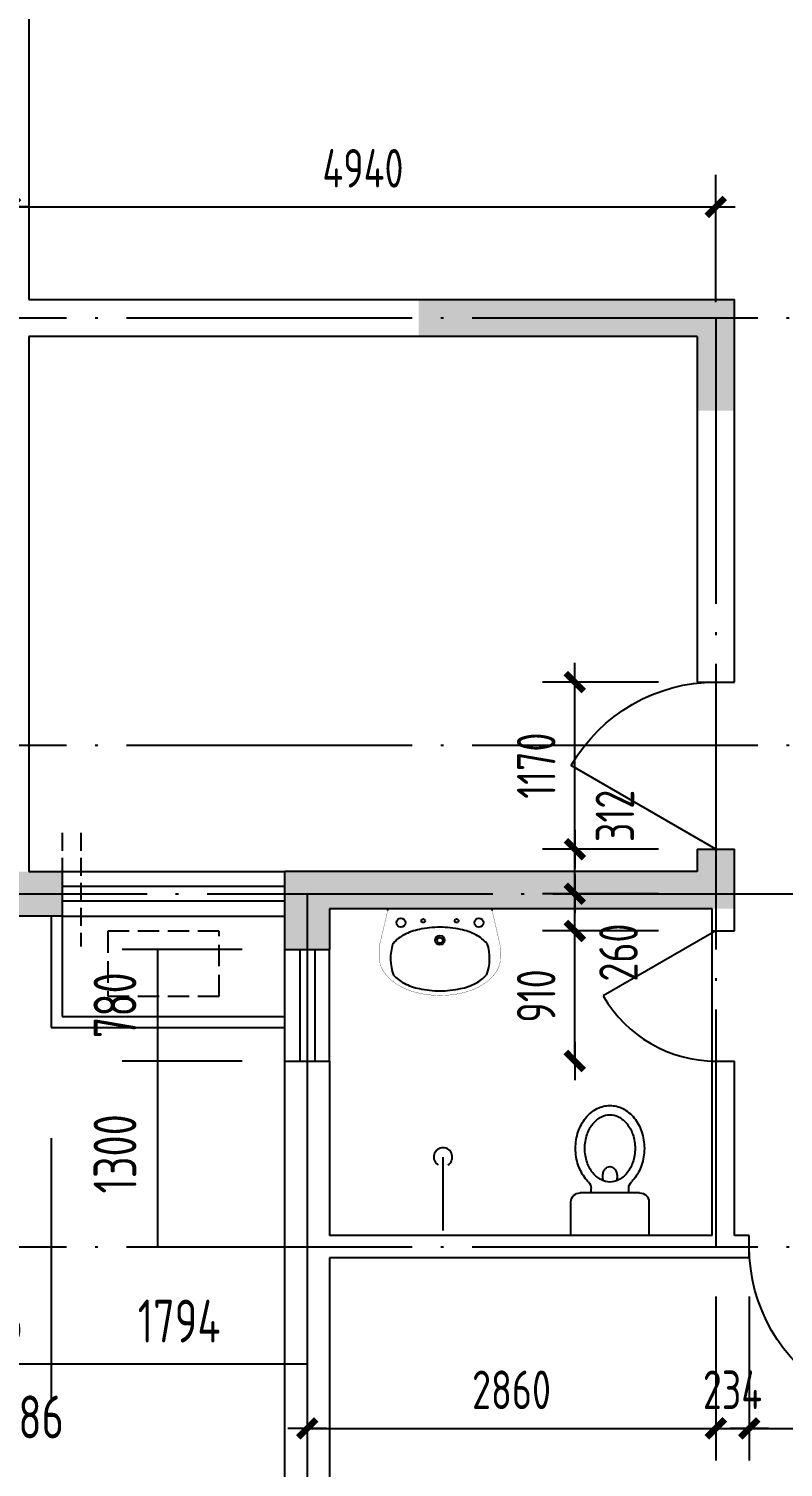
# Model space of a CAD drawing. Extents: x -726032 to 135930, y -151624 to 587044.
# Drawn here: x -458387 to -453105, y 412341 to 422407 of the extents above; entities that cross this region are included whole.
import ezdxf
from ezdxf.enums import TextEntityAlignment as Align

# ---------------------------------------------------------------- set-up
doc = ezdxf.new("R2010")
doc.units = 0
doc.header["$LTSCALE"] = 1000
doc.header["$MEASUREMENT"] = 0
doc.linetypes.add('DASH', pattern=[0.35, 0.25, -0.1])
doc.linetypes.add('DOTE', pattern=[2.42, 2, -0.2, 0.02, -0.2])
doc.layers.get('0').update_dxf_attribs({"linetype": 'CONTINUOUS'})
doc.layers.get('DEFPOINTS').update_dxf_attribs({"color": 1, "linetype": 'CONTINUOUS'})
for name, color, linetype in [('COLUMN', 170, 'CONTINUOUS'), ('DOTE', 8, 'DOTE'), ('GROUND', 45, 'CONTINUOUS'), ('LVTRY', 6, 'CONTINUOUS'), ('PUB_DIM', 245, 'CONTINUOUS'), ('ROOF', 4, 'CONTINUOUS'), ('WALL', 255, 'CONTINUOUS'), ('WINDOW', 155, 'CONTINUOUS'), ('WINDOW_TEXT', 7, 'CONTINUOUS'), ('空调', 245, 'CONTINUOUS')]:
    doc.layers.add(name, color=color, linetype=linetype)
doc.styles.add('DIM_FONT', font='isocp.shx', dxfattribs={"width": 0.8})
doc.styles.add('SIMPLEX', font='SIMPLEX.SHX')
doc.dimstyles.new('DIMA', dxfattribs={"dimtxt": 300, "dimasz": 1, "dimexe": 250, "dimexo": 300, "dimgap": 150, "dimtad": 1, "dimdec": 0, "dimzin": 0, "dimdsep": 46, "dimtxsty": 'DIM_FONT', "dimcen": 0.09, "dimse1": 1, "dimclrt": 142, "dimadec": 0, "dimazin": 0, "dimtfac": 1, "dimtdec": 0, "dimtix": 1, "dimtmove": 2, "dimatfit": 3, "dimfxl": 1, "dimtolj": 1, "dimtzin": 0, "dimarcsym": 0})
doc.dimstyles.new('DIMB', dxfattribs={"dimtxt": 300, "dimasz": 1, "dimexe": 250, "dimexo": 300, "dimgap": 150, "dimtad": 1, "dimdec": 0, "dimzin": 0, "dimdsep": 46, "dimtxsty": 'DIM_FONT', "dimcen": 0.09, "dimse2": 1, "dimclrt": 142, "dimadec": 0, "dimazin": 0, "dimtfac": 1, "dimtdec": 0, "dimtix": 1, "dimtmove": 2, "dimatfit": 3, "dimfxl": 1, "dimtolj": 1, "dimtzin": 0, "dimarcsym": 0})
doc.dimstyles.new('DIMN', dxfattribs={"dimtxt": 300, "dimasz": 1, "dimexe": 250, "dimexo": 300, "dimgap": 150, "dimtad": 1, "dimdec": 0, "dimzin": 0, "dimdsep": 46, "dimtxsty": 'DIM_FONT', "dimcen": 0.09, "dimclrt": 142, "dimadec": 0, "dimazin": 0, "dimtfac": 1, "dimtdec": 0, "dimtix": 1, "dimtmove": 2, "dimatfit": 3, "dimfxl": 1, "dimtolj": 1, "dimtzin": 0, "dimarcsym": 0})

# ---------------------------------------------------------------- blocks, each defined once
blk = doc.blocks.new('*D870')
at = {"layer": 'DEFPOINTS', "color": 0, "transparency": 16777216}
for p in [(-458231, 414945), (-456437, 414945), (-456437, 413064)]:
    blk.add_point(p, dxfattribs=at)
at = {"layer": 'PUB_DIM', "color": 0, "lineweight": -2, "transparency": 16777216}
for p, q in [((-458231, 414645), (-458231, 412814)), ((-456437, 414645), (-456437, 412814)), ((-458230, 413064), (-456438, 413064))]:
    blk.add_line(p, q, dxfattribs=at)
at = {"layer": 'PUB_DIM', "color": 0, "transparency": 16777216}
for points in [[(-458230, 413064), (-458230, 413063), (-458231, 413064)], [(-456438, 413064), (-456438, 413063), (-456437, 413064)]]:
    blk.add_solid(points, dxfattribs=at)
at = {"layer": 'PUB_DIM', "color": 142, "transparency": 16777216, "insert": (-457334, 413364), "char_height": 300, "attachment_point": 5, "style": 'DIM_FONT'}
blk.add_mtext('\\A1;1794', dxfattribs=at)
blk = doc.blocks.new('*D2096')
at = {"layer": 'DEFPOINTS', "color": 0, "transparency": 16777216}
for p in [(-458517, 414945), (-458231, 414945), (-458231, 413064)]:
    blk.add_point(p, dxfattribs=at)
at = {"layer": 'PUB_DIM', "color": 0, "lineweight": -2, "transparency": 16777216}
for p, q in [((-458231, 414645), (-458231, 412814)), ((-458518, 413064), (-458519, 413064)), ((-458517, 413064), (-458231, 413064)), ((-458230, 413064), (-458229, 413064))]:
    blk.add_line(p, q, dxfattribs=at)
at = {"layer": 'PUB_DIM', "color": 0, "transparency": 16777216}
for points in [[(-458518, 413064), (-458518, 413063), (-458517, 413064)], [(-458230, 413064), (-458230, 413063), (-458231, 413064)]]:
    blk.add_solid(points, dxfattribs=at)
at = {"layer": 'PUB_DIM', "color": 142, "transparency": 16777216, "insert": (-458374, 412693), "char_height": 300, "attachment_point": 5, "style": 'DIM_FONT'}
blk.add_mtext('\\A1;286', dxfattribs=at)
blk = doc.blocks.new('_DIMX')
blk.add_line((-150, 0), (150, 0))
at = {"const_width": 50}
blk.add_lwpolyline([(-70, -70), (70, 70)], dxfattribs=at)
blk = doc.blocks.new('*D2097')
at = {"layer": 'DEFPOINTS', "color": 0, "transparency": 16777216}
for p in [(-453577, 421161), (-458517, 420224), (-453577, 420224)]:
    blk.add_point(p, dxfattribs=at)
at = {"layer": 'PUB_DIM', "color": 0, "lineweight": -2, "transparency": 16777216}
for p, q in [((-453577, 420494), (-453577, 421386)), ((-458516, 421161), (-453578, 421161))]:
    blk.add_line(p, q, dxfattribs=at)
at = {"layer": 'PUB_DIM', "color": 0, "lineweight": -2, "transparency": 16777216, "xscale": 0.9, "yscale": 0.9, "zscale": 0.9, "rotation": 180}
blk.add_blockref('_DIMX', (-458517, 421161), dxfattribs=at)
at = {"layer": 'PUB_DIM', "color": 0, "lineweight": -2, "transparency": 16777216, "xscale": 0.9, "yscale": 0.9, "zscale": 0.9}
blk.add_blockref('_DIMX', (-453577, 421161), dxfattribs=at)
at = {"layer": 'PUB_DIM', "color": 142, "transparency": 16777216, "insert": (-456047, 421431), "char_height": 270, "attachment_point": 5, "style": 'DIM_FONT'}
blk.add_mtext('\\A1;4940', dxfattribs=at)
blk = doc.blocks.new('*D3669')
at = {"layer": 'DEFPOINTS', "color": 0, "transparency": 16777216}
for p in [(-458803, 414945), (-458517, 414945), (-458517, 413064)]:
    blk.add_point(p, dxfattribs=at)
at = {"layer": 'PUB_DIM', "color": 0, "lineweight": -2, "transparency": 16777216}
for p, q in [((-458803, 414645), (-458803, 412814)), ((-458804, 413064), (-458805, 413064)), ((-458803, 413064), (-458517, 413064)), ((-458516, 413064), (-458515, 413064))]:
    blk.add_line(p, q, dxfattribs=at)
at = {"layer": 'PUB_DIM', "color": 0, "transparency": 16777216}
for points in [[(-458804, 413064), (-458804, 413063), (-458803, 413064)], [(-458516, 413064), (-458516, 413063), (-458517, 413064)]]:
    blk.add_solid(points, dxfattribs=at)
at = {"layer": 'PUB_DIM', "color": 142, "transparency": 16777216, "insert": (-458660, 413364), "char_height": 300, "attachment_point": 5, "style": 'DIM_FONT'}
blk.add_mtext('\\A1;286', dxfattribs=at)
blk = doc.blocks.new('*D2111')
at = {"layer": 'DEFPOINTS', "color": 0, "transparency": 16777216}
for p in [(-463457, 421161), (-463457, 420224), (-458517, 420224)]:
    blk.add_point(p, dxfattribs=at)
at = {"layer": 'PUB_DIM', "color": 0, "lineweight": -2, "transparency": 16777216}
for p, q in [((-463457, 420494), (-463457, 421386)), ((-458518, 421161), (-463456, 421161))]:
    blk.add_line(p, q, dxfattribs=at)
at = {"layer": 'PUB_DIM', "color": 0, "lineweight": -2, "transparency": 16777216, "xscale": 0.9, "yscale": 0.9, "zscale": 0.9, "rotation": 180}
blk.add_blockref('_DIMX', (-463457, 421161), dxfattribs=at)
at = {"layer": 'PUB_DIM', "color": 0, "lineweight": -2, "transparency": 16777216, "xscale": 0.9, "yscale": 0.9, "zscale": 0.9}
blk.add_blockref('_DIMX', (-458517, 421161), dxfattribs=at)
at = {"layer": 'PUB_DIM', "color": 142, "transparency": 16777216, "insert": (-460987, 421431), "char_height": 270, "attachment_point": 5, "style": 'DIM_FONT'}
blk.add_mtext('\\A1;4940', dxfattribs=at)
blk = doc.blocks.new('*D2137')
at = {"layer": 'DEFPOINTS', "color": 0, "transparency": 16777216}
for p in [(-453577, 413806), (-453343, 413806), (-453343, 412613)]:
    blk.add_point(p, dxfattribs=at)
at = {"layer": 'PUB_DIM', "color": 0, "lineweight": -2, "transparency": 16777216}
for p, q in [((-453343, 413536), (-453343, 412388)), ((-453578, 412613), (-453579, 412613)), ((-453577, 412613), (-453343, 412613)), ((-453342, 412613), (-453341, 412613))]:
    blk.add_line(p, q, dxfattribs=at)
at = {"layer": 'PUB_DIM', "color": 0, "lineweight": -2, "transparency": 16777216, "xscale": 0.9, "yscale": 0.9, "zscale": 0.9}
blk.add_blockref('_DIMX', (-453577, 412613), dxfattribs=at)
at = {"layer": 'PUB_DIM', "color": 0, "lineweight": -2, "transparency": 16777216, "xscale": 0.9, "yscale": 0.9, "zscale": 0.9, "rotation": 180}
blk.add_blockref('_DIMX', (-453343, 412613), dxfattribs=at)
at = {"layer": 'PUB_DIM', "color": 142, "transparency": 16777216, "insert": (-453460, 412883), "char_height": 270, "attachment_point": 5, "style": 'DIM_FONT'}
blk.add_mtext('\\A1;234', dxfattribs=at)
blk = doc.blocks.new('M_E11')
for p, q in [((-280, -10), (-280, 0)), ((280, 0), (280, -10)), ((-250.5, -188.9), (-250.5, -185.7)), ((-247.8, -182.8), (-250.2, -184.9))]:
    blk.add_line(p, q)
at = {"const_width": 1.5}
for points in [[(-280, 0), (280, 0)], [(-325.7, -199.5), (-280, -5)], [(325.7, -203.7), (280, -5)]]:
    blk.add_lwpolyline(points, dxfattribs=at)
for points in [[(253, -188.3, 0.098208), (193.2, -140.8, 0.066287), (110.4, -111.4, 0.052428), (0, -99.8, 0.052428), (-110.4, -111.4, 0.066287), (-193.2, -140.8, 0.093876), (-250.8, -185.7, 0.171377)], [(-249.5, -357.7, 0.091341), (-193.2, -401.2, 0.066287), (-110.4, -430.6, 0.052428), (0, -442.2, 0.052428), (110.4, -430.6, 0.066287), (193.2, -401.2, 0.091756), (249.7, -357.5, 0.171377)]]:
    blk.add_lwpolyline(points, format="xyb")
for points in [[(-325.7, -199.5, 0.008223), (-325.7, -203.7, 0.149285)], [(-325.7, -265.7, 0.149285), (-304.4, -336.6, 0.107079), (-230.9, -407.7, 0.075625), (-131, -450.5, 0.062436), (-0.8, -467.3, 0.062436), (129.6, -451.5, 0.075625), (229.8, -409.6, 0.107079), (303.8, -339.1, 0.149285), (325.7, -268.3, 0.005205), (325.7, -265.7, 0.086596)]]:
    blk.add_lwpolyline(points, format="xyb", dxfattribs=at)
at = {"const_width": 1.5, "flags": 128}
for points in [[(-325.7, -203.7), (-325.7, -268.3)], [(325.7, -203.7), (325.7, -268.3)]]:
    blk.add_lwpolyline(points, dxfattribs=at)
at = {"flags": 128}
for points in [[(-253, -188.3, 0.172546), (-249.7, -357.5, 0.726395)], [(253, -188.3, -0.172546), (249.7, -357.5, -0.726395)]]:
    blk.add_lwpolyline(points, format="xyb", dxfattribs=at)
for centre, radius in [((-210, -75), 24), ((-210, -75), 24), ((-210, -75), 24), ((-90, -65), 10), ((90, -65), 10), ((210, -75), 24), ((0, -170), 25), ((0, -170), 15)]:
    blk.add_circle(centre, radius)
blk.add_arc((-249.5, -185.7), 1, 131.32236, 180)
at = {"width": 0.8, "flags": 9}
for tag in ['XSIZE', 'YSIZE']:
    blk.add_attdef(tag, (0, 0), '', height=0.5, dxfattribs=at)
blk = doc.blocks.new('_LV5')
for p, q in [((210.1, 0), (-210.1, 0)), ((-210.1, 0), (-210.1, -180)), ((210.1, -180), (210.1, 0)), ((160.1, -230), (-160.1, -230)), ((-101.4, -230), (-101.4, -254.3)), ((101.4, -230), (101.4, -254.1))]:
    blk.add_line(p, q)
blk.add_lwpolyline([(-135.1, -469.4, 0.080312), (-123, -544.2, 0.089014), (-91.8, -601.5, 0.104918), (-45.6, -639.3, 0.119812), (0.1, -650.4, 0.119812), (45.8, -639.3, 0.104918), (92, -601.5, 0.089014), (123.2, -544.2, 0.080312), (135.3, -469.4, 0.080312), (123.2, -394.6, 0.089014), (92, -337.3, 0.104918), (45.8, -299.5, 0.119812), (0.1, -288.4, 0.119812), (-45.6, -299.5, 0.104918), (-91.8, -337.3, 0.089014), (-123, -394.6, 0.080312)], format="xyb", close=True)
for points in [[(-38.7, -318.5, 0.073567), (-35.6, -339.5, 0.084454), (-27.4, -356, 0.10642), (-14.1, -367.8, 0.129709), (0, -371.5, 0.129709), (14.1, -367.8, 0.10642), (27.4, -356, 0.084454), (35.6, -339.5, 0.073567), (38.7, -318.5, 0.073567), (35.6, -297.5, 0.014016), (34.7, -294.6, 0.10642)], [(-34.7, -294.7, 0.013578), (-35.6, -297.5, 0.073567), (-38.7, -318.5, 0.073567)]]:
    blk.add_lwpolyline(points, format="xyb")
for centre, radius, start, end in [((-160.1, -180), 50, 180, 270), ((160.1, -180), 50, 270, 0), ((52.2, -452.8), 234.6, 141.28635, 161.63333), ((20.4, -427.3), 193.8, 134.81437, 141.28635), ((-151.4, -254.3), 50, 314.81437, 0), ((151.4, -254.1), 50, 180, 225.25549), ((-20.2, -427.3), 193.8, 38.71365, 45.25549), ((-52, -452.8), 234.6, 18.36667, 38.71365), ((102.3, -469.4), 287.4, 161.63333, 180), ((-102.1, -469.4), 287.4, 0, 18.36667), ((102.3, -469.4), 287.4, 180, 198.36667), ((-102.1, -469.4), 287.4, 341.63333, 0), ((52.2, -486), 234.6, 198.36667, 218.71365), ((-52, -486), 234.6, 321.28635, 341.63333), ((20.4, -511.6), 193.8, 218.71365, 242.67141), ((0.1, -550.8), 149.6, 242.67141, 270), ((0.1, -550.8), 149.6, 270, 297.32859), ((-20.2, -511.6), 193.8, 297.32859, 321.28635)]:
    blk.add_arc(centre, radius, start, end)
blk = doc.blocks.new('_LV10')
blk.add_line((0, -37), (0, -432))
blk.add_arc((0, -432), 50, 121.03319, 58.96681)
blk = doc.blocks.new('*D2138')
at = {"layer": 'DEFPOINTS', "color": 0, "transparency": 16777216}
for p in [(-454564, 416094), (-453707, 416094), (-453707, 415184)]:
    blk.add_point(p, dxfattribs=at)
at = {"layer": 'PUB_DIM', "color": 0, "lineweight": -2, "transparency": 16777216}
for p, q in [((-453977, 416094), (-454789, 416094)), ((-454564, 415185), (-454564, 416093))]:
    blk.add_line(p, q, dxfattribs=at)
at = {"layer": 'PUB_DIM', "color": 0, "lineweight": -2, "transparency": 16777216, "xscale": 0.9, "yscale": 0.9, "zscale": 0.9}
for p, rotation in [((-454564, 416094), 90), ((-454564, 415184), 270)]:
    blk.add_blockref('_DIMX', p, dxfattribs=dict(at, rotation=rotation))
at = {"layer": 'PUB_DIM', "color": 142, "transparency": 16777216, "insert": (-454834, 415639), "char_height": 270, "attachment_point": 5, "rotation": 90, "style": 'DIM_FONT'}
blk.add_mtext('\\A1;910', dxfattribs=at)
blk = doc.blocks.new('_DBLK')
blk.add_line((-0.5, 0), (0, -0.866))
blk.add_arc((-0.5, 0), 1, 300, 0)
at = {"layer": 'WINDOW_TEXT', "style": 'SIMPLEX', "flags": 9}
blk.add_attdef('A', text='', height=1, dxfattribs=at).set_placement((0, 1.5), align=Align.MIDDLE)
blk = doc.blocks.new('*D2139')
at = {"layer": 'DEFPOINTS', "color": 0, "transparency": 16777216}
for p in [(-454564, 416354), (-453707, 416354), (-453707, 416094)]:
    blk.add_point(p, dxfattribs=at)
at = {"layer": 'PUB_DIM', "color": 0, "lineweight": -2, "transparency": 16777216}
for p, q in [((-453977, 416354), (-454789, 416354)), ((-454564, 416355), (-454564, 416356)), ((-454564, 416094), (-454564, 416354)), ((-454564, 416093), (-454564, 416092))]:
    blk.add_line(p, q, dxfattribs=at)
at = {"layer": 'PUB_DIM', "color": 0, "lineweight": -2, "transparency": 16777216, "xscale": 0.9, "yscale": 0.9, "zscale": 0.9}
for p, rotation in [((-454564, 416354), 270), ((-454564, 416094), 90)]:
    blk.add_blockref('_DIMX', p, dxfattribs=dict(at, rotation=rotation))
at = {"layer": 'PUB_DIM', "color": 142, "transparency": 16777216, "insert": (-454258, 415943), "char_height": 270, "attachment_point": 5, "rotation": 90, "style": 'DIM_FONT'}
blk.add_mtext('\\A1;260', dxfattribs=at)
blk = doc.blocks.new('*D2140')
at = {"layer": 'DEFPOINTS', "color": 0, "transparency": 16777216}
for p in [(-454564, 416666), (-453707, 416666), (-453707, 416354)]:
    blk.add_point(p, dxfattribs=at)
at = {"layer": 'PUB_DIM', "color": 0, "lineweight": -2, "transparency": 16777216}
for p, q in [((-453977, 416666), (-454789, 416666)), ((-454564, 416355), (-454564, 416665))]:
    blk.add_line(p, q, dxfattribs=at)
at = {"layer": 'PUB_DIM', "color": 0, "lineweight": -2, "transparency": 16777216, "xscale": 0.9, "yscale": 0.9, "zscale": 0.9}
for p, rotation in [((-454564, 416666), 90), ((-454564, 416354), 270)]:
    blk.add_blockref('_DIMX', p, dxfattribs=dict(at, rotation=rotation))
at = {"layer": 'PUB_DIM', "color": 142, "transparency": 16777216, "insert": (-454283, 416899), "char_height": 270, "attachment_point": 5, "rotation": 90, "style": 'DIM_FONT'}
blk.add_mtext('\\A1;312', dxfattribs=at)
blk = doc.blocks.new('*D2141')
at = {"layer": 'DEFPOINTS', "color": 0, "transparency": 16777216}
for p in [(-454564, 417836), (-453707, 417836), (-453707, 416666)]:
    blk.add_point(p, dxfattribs=at)
at = {"layer": 'PUB_DIM', "color": 0, "lineweight": -2, "transparency": 16777216}
for p, q in [((-453977, 417836), (-454789, 417836)), ((-454564, 416667), (-454564, 417835))]:
    blk.add_line(p, q, dxfattribs=at)
at = {"layer": 'PUB_DIM', "color": 0, "lineweight": -2, "transparency": 16777216, "xscale": 0.9, "yscale": 0.9, "zscale": 0.9}
for p, rotation in [((-454564, 417836), 90), ((-454564, 416666), 270)]:
    blk.add_blockref('_DIMX', p, dxfattribs=dict(at, rotation=rotation))
at = {"layer": 'PUB_DIM', "color": 142, "transparency": 16777216, "insert": (-454834, 417251), "char_height": 270, "attachment_point": 5, "rotation": 90, "style": 'DIM_FONT'}
blk.add_mtext('\\A1;1170', dxfattribs=at)
blk = doc.blocks.new('_WBLK')
for p, q in [((-0.5, 0.5), (0.5, 0.5)), ((0.5, 0.1667), (-0.5, 0.1667)), ((0.5, -0.1667), (-0.5, -0.1667)), ((-0.5, -0.5), (0.5, -0.5))]:
    blk.add_line(p, q)
at = {"layer": 'WINDOW_TEXT', "style": 'SIMPLEX', "flags": 9}
blk.add_attdef('A', text='', height=1, dxfattribs=at).set_placement((0, 1.5), align=Align.MIDDLE)
blk = doc.blocks.new('*D897')
at = {"layer": 'DEFPOINTS', "color": 0, "transparency": 16777216}
for p in [(-457483, 415964), (-456593, 415964), (-456593, 415184)]:
    blk.add_point(p, dxfattribs=at)
at = {"layer": 'PUB_DIM', "color": 0, "lineweight": -2, "transparency": 16777216}
for p, q in [((-456893, 415964), (-457733, 415964)), ((-457483, 415185), (-457483, 415963)), ((-456893, 415184), (-457733, 415184))]:
    blk.add_line(p, q, dxfattribs=at)
at = {"layer": 'PUB_DIM', "color": 0, "transparency": 16777216}
for points in [[(-457483, 415963), (-457483, 415963), (-457483, 415964)], [(-457483, 415185), (-457483, 415185), (-457483, 415184)]]:
    blk.add_solid(points, dxfattribs=at)
at = {"layer": 'PUB_DIM', "color": 142, "transparency": 16777216, "insert": (-457783, 415574), "char_height": 300, "attachment_point": 5, "rotation": 90, "style": 'DIM_FONT'}
blk.add_mtext('\\A1;780', dxfattribs=at)
blk = doc.blocks.new('*D2142')
at = {"layer": 'DEFPOINTS', "color": 0, "transparency": 16777216}
for p in [(-457483, 415184), (-456593, 415184), (-456593, 413884)]:
    blk.add_point(p, dxfattribs=at)
at = {"layer": 'PUB_DIM', "color": 0, "lineweight": -2, "transparency": 16777216}
for p, q in [((-456893, 415184), (-457733, 415184)), ((-457483, 413885), (-457483, 415183))]:
    blk.add_line(p, q, dxfattribs=at)
at = {"layer": 'PUB_DIM', "color": 0, "transparency": 16777216}
for points in [[(-457483, 415183), (-457483, 415183), (-457483, 415184)], [(-457483, 413885), (-457483, 413885), (-457483, 413884)]]:
    blk.add_solid(points, dxfattribs=at)
at = {"layer": 'PUB_DIM', "color": 142, "transparency": 16777216, "insert": (-457783, 414534), "char_height": 300, "attachment_point": 5, "rotation": 90, "style": 'DIM_FONT'}
blk.add_mtext('\\A1;1300', dxfattribs=at)
blk = doc.blocks.new('*D2143')
at = {"layer": 'DEFPOINTS', "color": 0, "transparency": 16777216}
for p in [(-456437, 413806), (-453577, 413806), (-453577, 412613)]:
    blk.add_point(p, dxfattribs=at)
at = {"layer": 'PUB_DIM', "color": 0, "lineweight": -2, "transparency": 16777216}
for p, q in [((-453577, 413536), (-453577, 412388)), ((-456436, 412613), (-453578, 412613))]:
    blk.add_line(p, q, dxfattribs=at)
at = {"layer": 'PUB_DIM', "color": 0, "lineweight": -2, "transparency": 16777216, "xscale": 0.9, "yscale": 0.9, "zscale": 0.9, "rotation": 180}
blk.add_blockref('_DIMX', (-456437, 412613), dxfattribs=at)
at = {"layer": 'PUB_DIM', "color": 0, "lineweight": -2, "transparency": 16777216, "xscale": 0.9, "yscale": 0.9, "zscale": 0.9}
blk.add_blockref('_DIMX', (-453577, 412613), dxfattribs=at)
at = {"layer": 'PUB_DIM', "color": 142, "transparency": 16777216, "insert": (-455007, 412883), "char_height": 270, "attachment_point": 5, "style": 'DIM_FONT'}
blk.add_mtext('\\A1;2860', dxfattribs=at)
blk = doc.blocks.new('*D2144')
at = {"layer": 'DEFPOINTS', "color": 0, "transparency": 16777216}
for p in [(-453343, 413806), (-452173, 413806), (-452173, 412613)]:
    blk.add_point(p, dxfattribs=at)
at = {"layer": 'PUB_DIM', "color": 0, "lineweight": -2, "transparency": 16777216}
for p, q in [((-452173, 413536), (-452173, 412388)), ((-453342, 412613), (-452174, 412613))]:
    blk.add_line(p, q, dxfattribs=at)
at = {"layer": 'PUB_DIM', "color": 0, "lineweight": -2, "transparency": 16777216, "xscale": 0.9, "yscale": 0.9, "zscale": 0.9, "rotation": 180}
blk.add_blockref('_DIMX', (-453343, 412613), dxfattribs=at)
at = {"layer": 'PUB_DIM', "color": 0, "lineweight": -2, "transparency": 16777216, "xscale": 0.9, "yscale": 0.9, "zscale": 0.9}
blk.add_blockref('_DIMX', (-452173, 412613), dxfattribs=at)
at = {"layer": 'PUB_DIM', "color": 142, "transparency": 16777216, "insert": (-452758, 412883), "char_height": 270, "attachment_point": 5, "style": 'DIM_FONT'}
blk.add_mtext('\\A1;1170', dxfattribs=at)

msp = doc.modelspace()

# ---------------------------------------------------------------- linework, layer by layer
at = {"layer": 'COLUMN'}
for points in [[(-455656.9, 420514), (-455656.9, 420254), (-453446.9, 420514), (-453706.9, 420254)], [(-453706.9, 420254), (-453706.9, 419734), (-453446.9, 420514), (-453446.9, 419734)], [(-453706.9, 416666), (-453706.9, 416510), (-453446.9, 416666), (-453446.9, 416250)], [(-458880.9, 416510), (-458880.9, 416198), (-458152.9, 416510), (-458152.9, 416198)], [(-456592.9, 416510), (-456592.9, 415964), (-456280.9, 416250), (-456280.9, 415964)], [(-456592.9, 416510), (-456280.9, 416250), (-453706.9, 416510), (-453446.9, 416250)]]:
    msp.add_solid(points, dxfattribs=at)
at = {"layer": 'DOTE'}
for p, q in [((-481902.2, 420384), (-412270.4, 420384)), ((-453576.9, 420384), (-453576.9, 413884)), ((-481902.2, 417394), (-412270.4, 417394)), ((-481338.6, 416354), (-412270.4, 416354)), ((-456436.9, 416354), (-456436.9, 405011.9)), ((-481902.2, 413884), (-412270.4, 413884))]:
    msp.add_line(p, q, dxfattribs=at)
at = {"layer": 'GROUND'}
msp.add_line((-453602.9, 415184), (-453602.9, 416094), dxfattribs=at)
at = {"layer": 'ROOF'}
for p, q in [((-458230.9, 416198), (-458230.9, 415418)), ((-458152.9, 416198), (-458152.9, 415496)), ((-458152.9, 415496), (-456592.9, 415496)), ((-458230.9, 415418), (-456592.9, 415418))]:
    msp.add_line(p, q, dxfattribs=at)
at = {"layer": 'WALL'}
for p, q in [((-458386.9, 426078), (-458386.9, 420514)), ((-458386.9, 420514), (-453446.9, 420514)), ((-453446.9, 417836), (-453446.9, 420514)), ((-453706.9, 420254), (-458386.9, 420254)), ((-458386.9, 420254), (-458386.9, 416510)), ((-453706.9, 420254), (-453706.9, 417836)), ((-453706.9, 417836), (-453446.9, 417836)), ((-453706.9, 416666), (-453706.9, 416510)), ((-453706.9, 416666), (-453446.9, 416666)), ((-453446.9, 416094), (-453446.9, 416666)), ((-458386.9, 416510), (-458152.9, 416510)), ((-458152.9, 416510), (-458152.9, 416198)), ((-456592.9, 415964), (-456592.9, 416510)), ((-453706.9, 416510), (-456592.9, 416510)), ((-456280.9, 416250), (-456280.9, 415964)), ((-453602.9, 416250), (-456280.9, 416250)), ((-453602.9, 416094), (-453602.9, 416250)), ((-458152.9, 416198), (-458880.9, 416198)), ((-453602.9, 416094), (-453446.9, 416094)), ((-456592.9, 415964), (-456280.9, 415964)), ((-456592.9, 408398), (-456592.9, 415184)), ((-456592.9, 415184), (-456280.9, 415184)), ((-456280.9, 415184), (-456280.9, 413962)), ((-453602.9, 415184), (-453446.9, 415184)), ((-453602.9, 413962), (-453602.9, 415184)), ((-453446.9, 413962), (-453446.9, 415184)), ((-453602.9, 413962), (-456280.9, 413962)), ((-453342.9, 413962), (-453446.9, 413962)), ((-453342.9, 413806), (-453342.9, 413962)), ((-456280.9, 413806), (-456280.9, 408710)), ((-453342.9, 413806), (-456280.9, 413806))]:
    msp.add_line(p, q, dxfattribs=at)
at = {"layer": '空调', "linetype": 'DASH', "ltscale": 0.5}
for p, q in [((-458152.9, 416779.9), (-458152.9, 415985.8)), ((-458022.9, 416779.9), (-458022.9, 415985.8))]:
    msp.add_line(p, q, dxfattribs=at)
at = {"layer": '空调', "linetype": 'DASH', "ltscale": 0.6}
msp.add_lwpolyline([(-457833.7, 415636.6), (-457053.7, 415636.6), (-457053.7, 416091.6), (-457833.7, 416091.6)], close=True, dxfattribs=at)

# ---------------------------------------------------------------- block references
at = {"layer": 'LVTRY', "xscale": 1.299999999999272, "yscale": 1.299999999999272, "zscale": 1.299999999999272}
msp.add_blockref('M_E11', (-455508.2, 416250), dxfattribs=at)
at = {"layer": 'LVTRY', "rotation": 180}
for name, p, xscale, yscale, zscale in [('_LV5', (-454317.9, 413962), -1.299999999999272, 1.30000000000291, 1.3), ('_LV10', (-455486.4, 413950.4), 1.299999999999272, 1.299999999999272, 1.299999999999272)]:
    msp.add_blockref(name, p, dxfattribs=dict(at, xscale=xscale, yscale=yscale, zscale=zscale))
at = {"layer": 'WINDOW'}
for name, p, xscale, yscale, zscale, rotation in [('_DBLK', (-453576.9, 417251), -1170, 1170, 1170, 270), ('_DBLK', (-453576.9, 415639), 910, 910, 910, 270), ('_WBLK', (-456436.9, 415574), -780, 312, 780, 270), ('_DBLK', (-452757.9, 413884), 1170, -1170, 1170, 180)]:
    msp.add_blockref(name, p, dxfattribs=dict(at, xscale=xscale, yscale=yscale, zscale=zscale, rotation=rotation))
at = {"layer": 'WINDOW', "xscale": 1560, "yscale": 312, "zscale": 1560}
msp.add_blockref('_WBLK', (-457372.9, 416354), dxfattribs=at)

# ---------------------------------------------------------------- dimensions: what is measured, and where the dimension line sits
at = {"layer": 'PUB_DIM'}
for base, p2, picture, middle in [((-463456.9, 421160.8), (-463456.9, 420223.8), '*D2111', (-460986.9, 421430.8)), ((-453576.9, 421160.8), (-453576.9, 420223.8), '*D2097', (-456046.9, 421430.8))]:
    dim = msp.add_linear_dim(base=base, p1=(-458516.9, 420223.8), p2=p2, dimstyle='DIMA', override={"dimscale": 0.9, "dimblk1": '_DIMX', "dimblk2": '_DIMX', "dimsah": 1}, dxfattribs=at)
    dim.commit()
    dim.dimension.update_dxf_attribs({"geometry": picture, "text_midpoint": middle})
for p1, p2, distance, picture, middle in [((-453706.9, 416666), (-453706.9, 417836), 857.1, '*D2141', (-454834, 417251)), ((-453706.9, 415184), (-453706.9, 416094), 857.1, '*D2138', (-454834, 415639)), ((-456436.9, 413806), (-453576.9, 413806), -1192.9, '*D2143', (-455006.9, 412883.1)), ((-453576.9, 413806), (-453342.9, 413806), -1192.9, '*D2137', (-453459.9, 412883.1)), ((-453342.9, 413806), (-452172.9, 413806), -1192.9, '*D2144', (-452757.9, 412883.1))]:
    dim = msp.add_aligned_dim(p1=p1, p2=p2, distance=distance, dimstyle='DIMA', override={"dimscale": 0.9, "dimblk1": '_DIMX', "dimblk2": '_DIMX', "dimsah": 1}, dxfattribs=at)
    dim.commit()
    dim.dimension.update_dxf_attribs({"geometry": picture, "text_midpoint": middle})
for base, p1, p2, picture, middle in [((-454564, 416666), (-453706.9, 416354), (-453706.9, 416666), '*D2140', (-454283.4, 416898.9)), ((-454564, 416354), (-453706.9, 416094), (-453706.9, 416354), '*D2139', (-454257.9, 415942.7))]:
    dim = msp.add_linear_dim(base=base, p1=p1, p2=p2, angle=90, dimstyle='DIMA', override={"dimscale": 0.9, "dimblk1": '_DIMX', "dimblk2": '_DIMX', "dimsah": 1}, dxfattribs=at)
    dim.commit()
    dim.dimension.update_dxf_attribs({"geometry": picture, "text_midpoint": middle, "dimtype": 161})
for p1, p2, dimstyle, picture, middle in [((-456592.9, 415183.9), (-456592.9, 415963.9), 'DIMN', '*D897', (-457782.9, 415573.9)), ((-456592.9, 413883.9), (-456592.9, 415183.9), 'DIMA', '*D2142', (-457782.9, 414533.9))]:
    dim = msp.add_aligned_dim(p1=p1, p2=p2, distance=890, dimstyle=dimstyle, dxfattribs=at)
    dim.commit()
    dim.dimension.update_dxf_attribs({"geometry": picture, "text_midpoint": middle})
for base, p1, p2, dimstyle, picture, middle in [((-458516.9, 413063.6), (-458802.9, 414945), (-458516.9, 414945), 'DIMB', '*D3669', (-458659.9, 413363.6)), ((-456436.9, 413063.6), (-458230.9, 414945), (-456436.9, 414945), 'DIMN', '*D870', (-457333.9, 413363.6))]:
    dim = msp.add_linear_dim(base=base, p1=p1, p2=p2, dimstyle=dimstyle, dxfattribs=at)
    dim.commit()
    dim.dimension.update_dxf_attribs({"geometry": picture, "text_midpoint": middle})
dim = msp.add_linear_dim(base=(-458230.9, 413063.6), p1=(-458516.9, 414945), p2=(-458230.9, 414945), dimstyle='DIMA', dxfattribs=at)
dim.commit()
dim.dimension.update_dxf_attribs({"geometry": '*D2096', "text_midpoint": (-458373.9, 412693.1), "dimtype": 160})

doc.saveas('drawing.dxf')
